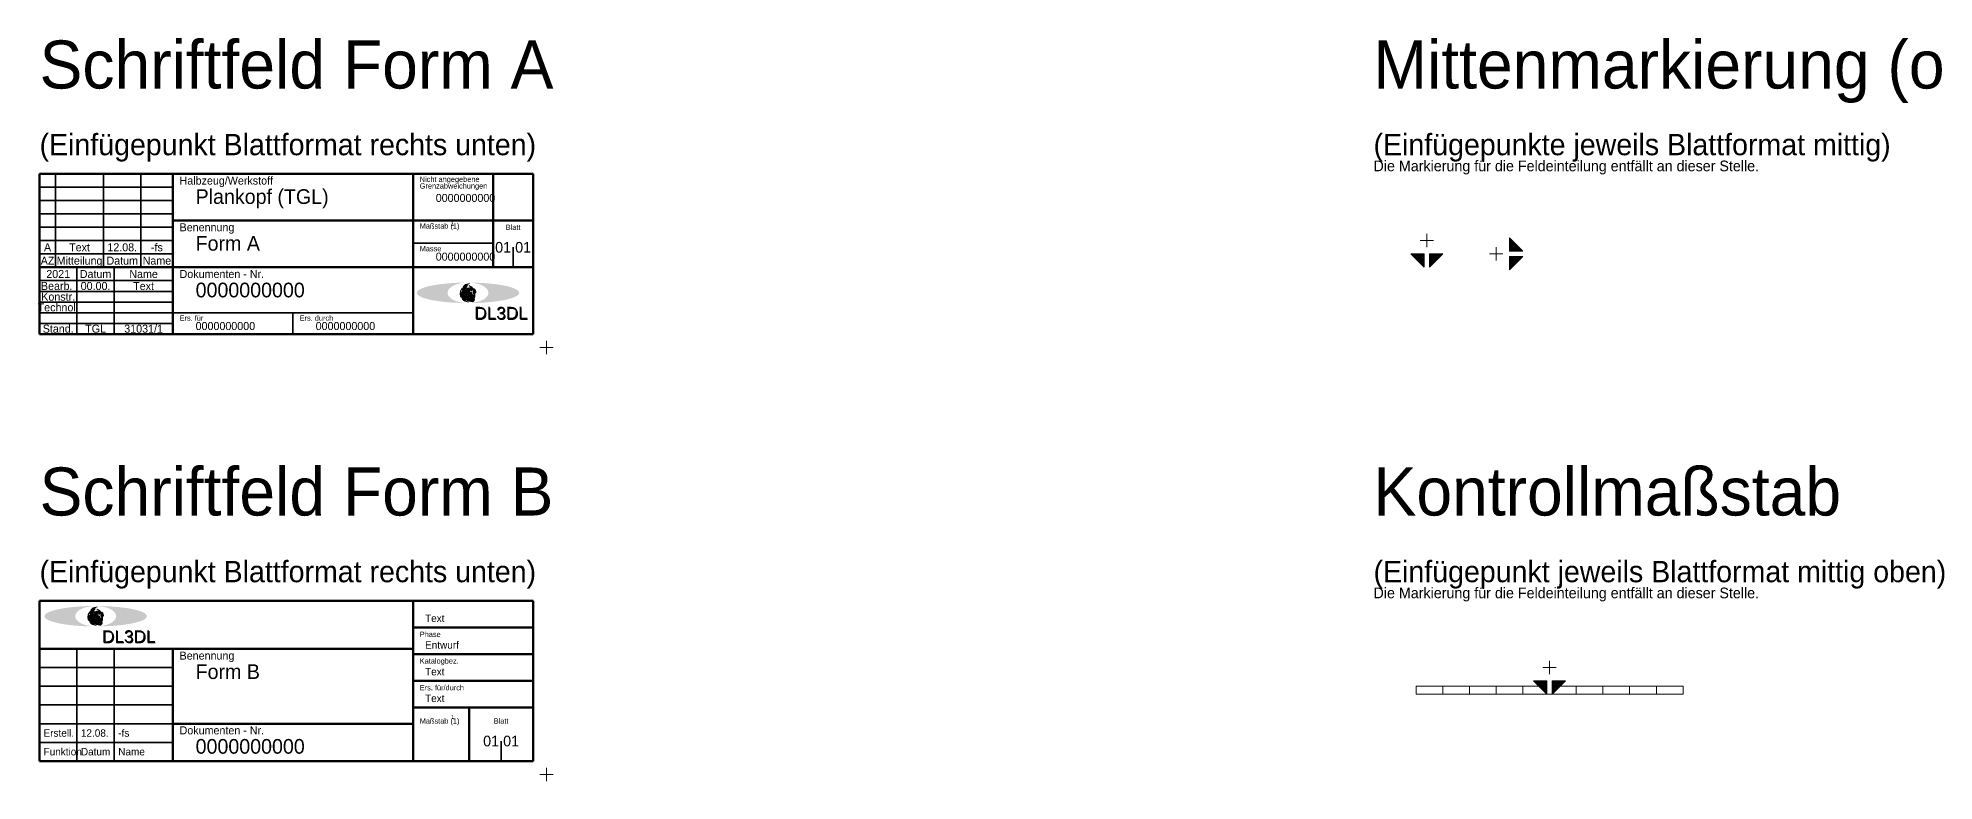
# Model space of a CAD drawing. Header units: millimetres. Extents: x -2160 to 2026, y -3062 to 969.
# Drawn here: x -1630 to -920, y -2839 to -2561 of the extents above; entities that cross this region are included whole.
import ezdxf
from ezdxf.enums import TextEntityAlignment as Align

# ---------------------------------------------------------------- set-up
doc = ezdxf.new("R2010")
doc.units = ezdxf.units.MM
doc.layers.get('0').update_dxf_attribs({"lineweight": 25, "true_color": 0xffffff})
for name, color, linetype, lineweight, true_color in [('_Logo_A_oval', 1, 'Continuous', 5, 0xff0000), ('_Logo_B_oval', 30, 'Continuous', 5, 0xff7f00), ('_Logo_C_oval', 16, 'Continuous', 5, 0x4c0000), ('_Logo_Phoenix', 96, 'Continuous', 5, 0x004c00), ('_Logo_Text1', 5, 'Continuous', 5, 0x0000ff), ('_Logo_Text2', 1, 'Continuous', 5, 0xff0000), ('Einstell_Mass', 5, 'Continuous', 5, 0x0000ff), ('EP', 1, 'Continuous', 5, 0xff0000), ('Legende', 7, 'Continuous', 5, 0x000000), ('Linie_0.35', 4, 'Continuous', 35, 0x00ffff), ('Linie_0.5', 5, 'Continuous', 50, 0x0000ff), ('Linie_1.0', 30, 'Continuous', 100, 0xff7f00), ('PK_Text_vorg', 1, 'Continuous', 5, 0xff0000), ('PK_Txt_ausgef', 3, 'Continuous', 5, 0x00ff00)]:
    doc.layers.add(name, color=color, linetype=linetype, lineweight=lineweight, true_color=true_color)
doc.styles.add('textstyle224', font='')
doc.styles.add('textstyle225', font='')
doc.styles.add('textstyle440', font='')
doc.styles.add('textstyle442', font='')
doc.styles.add('textstyle444', font='')
doc.styles.add('textstyle446', font='')
doc.styles.add('textstyle448', font='')
doc.styles.add('textstyle450', font='')
doc.styles.add('textstyle452', font='')
doc.styles.add('textstyle454', font='')
doc.styles.add('textstyle456', font='')
doc.styles.add('textstyle458', font='')
doc.styles.add('textstyle460', font='')
doc.styles.add('textstyle462', font='')
doc.styles.add('textstyle464', font='')
doc.styles.add('textstyle466', font='')
doc.styles.add('textstyle468', font='')
doc.styles.add('textstyle470', font='')
doc.styles.add('textstyle472', font='')
doc.styles.add('textstyle474', font='')
doc.styles.add('textstyle476', font='')
doc.styles.add('textstyle478', font='')
doc.styles.add('textstyle480', font='')
doc.styles.add('textstyle482', font='')
doc.styles.add('textstyle484', font='')
doc.styles.add('textstyle486', font='')
doc.styles.add('textstyle488', font='')
doc.styles.add('textstyle490', font='')
doc.styles.add('textstyle492', font='')
doc.styles.add('textstyle494', font='')
doc.styles.add('textstyle496', font='')
doc.styles.add('textstyle498', font='')
doc.styles.add('textstyle500', font='')
doc.styles.add('textstyle502', font='')
doc.styles.add('textstyle504', font='')
doc.styles.add('textstyle506', font='')
doc.styles.add('textstyle508', font='')
doc.styles.add('textstyle510', font='')
doc.styles.add('textstyle512', font='')
doc.styles.add('textstyle514', font='')
doc.styles.add('textstyle516', font='')
doc.styles.add('textstyle518', font='')
doc.styles.add('textstyle520', font='')
doc.styles.add('textstyle522', font='')
doc.styles.add('textstyle524', font='')
doc.styles.add('textstyle526', font='')
doc.styles.add('textstyle528', font='')
doc.styles.add('textstyle530', font='')
doc.styles.add('textstyle532', font='')
doc.styles.add('textstyle534', font='')
doc.styles.add('textstyle536', font='')
doc.styles.add('textstyle538', font='')
doc.styles.add('textstyle540', font='')
doc.styles.add('textstyle542', font='')
doc.styles.add('textstyle544', font='')
doc.styles.add('textstyle546', font='')
doc.styles.add('textstyle548', font='')
doc.styles.add('textstyle550', font='')
doc.styles.add('textstyle552', font='')
doc.styles.add('textstyle554', font='')
doc.styles.add('textstyle556', font='')
doc.styles.add('textstyle558', font='')
doc.styles.add('textstyle560', font='')
doc.styles.add('textstyle562', font='')
doc.styles.add('textstyle564', font='')
doc.styles.add('textstyle566', font='')
doc.styles.add('textstyle568', font='')
doc.styles.add('textstyle570', font='')
doc.styles.add('textstyle571', font='')
doc.styles.add('textstyle572', font='')
doc.styles.add('textstyle573', font='')
doc.styles.add('textstyle574', font='')
doc.styles.add('textstyle575', font='')
doc.styles.get('textstyle224').set_extended_font_data('Arial')
doc.styles.get('textstyle225').set_extended_font_data('Arial')
doc.styles.get('textstyle440').set_extended_font_data('TGL 31034-1')
doc.styles.get('textstyle442').set_extended_font_data('TGL 31034-1')
doc.styles.get('textstyle444').set_extended_font_data('TGL 31034-1')
doc.styles.get('textstyle446').set_extended_font_data('TGL 31034-1')
doc.styles.get('textstyle448').set_extended_font_data('TGL 31034-1')
doc.styles.get('textstyle450').set_extended_font_data('TGL 31034-1')
doc.styles.get('textstyle452').set_extended_font_data('TGL 31034-1')
doc.styles.get('textstyle454').set_extended_font_data('TGL 31034-1')
doc.styles.get('textstyle456').set_extended_font_data('TGL 31034-1')
doc.styles.get('textstyle458').set_extended_font_data('TGL 31034-1')
doc.styles.get('textstyle460').set_extended_font_data('TGL 31034-1')
doc.styles.get('textstyle462').set_extended_font_data('TGL 31034-1')
doc.styles.get('textstyle464').set_extended_font_data('TGL 31034-1')
doc.styles.get('textstyle466').set_extended_font_data('TGL 31034-1')
doc.styles.get('textstyle468').set_extended_font_data('TGL 31034-1')
doc.styles.get('textstyle470').set_extended_font_data('TGL 31034-1')
doc.styles.get('textstyle472').set_extended_font_data('TGL 31034-1')
doc.styles.get('textstyle474').set_extended_font_data('TGL 31034-1')
doc.styles.get('textstyle476').set_extended_font_data('TGL 31034-1')
doc.styles.get('textstyle478').set_extended_font_data('TGL 31034-1')
doc.styles.get('textstyle480').set_extended_font_data('TGL 31034-1')
doc.styles.get('textstyle482').set_extended_font_data('TGL 31034-1')
doc.styles.get('textstyle484').set_extended_font_data('TGL 31034-1')
doc.styles.get('textstyle486').set_extended_font_data('TGL 31034-1')
doc.styles.get('textstyle488').set_extended_font_data('TGL 31034-1')
doc.styles.get('textstyle490').set_extended_font_data('TGL 31034-1')
doc.styles.get('textstyle492').set_extended_font_data('TGL 31034-1')
doc.styles.get('textstyle494').set_extended_font_data('TGL 31034-1')
doc.styles.get('textstyle496').set_extended_font_data('TGL 31034-1')
doc.styles.get('textstyle498').set_extended_font_data('TGL 31034-1')
doc.styles.get('textstyle500').set_extended_font_data('TGL 31034-1')
doc.styles.get('textstyle502').set_extended_font_data('TGL 31034-1')
doc.styles.get('textstyle504').set_extended_font_data('TGL 31034-1')
doc.styles.get('textstyle506').set_extended_font_data('TGL 31034-1')
doc.styles.get('textstyle508').set_extended_font_data('TGL 31034-1')
doc.styles.get('textstyle510').set_extended_font_data('TGL 31034-1')
doc.styles.get('textstyle512').set_extended_font_data('TGL 31034-1')
doc.styles.get('textstyle514').set_extended_font_data('TGL 31034-1')
doc.styles.get('textstyle516').set_extended_font_data('TGL 31034-1')
doc.styles.get('textstyle518').set_extended_font_data('TGL 31034-1')
doc.styles.get('textstyle520').set_extended_font_data('TGL 31034-1')
doc.styles.get('textstyle522').set_extended_font_data('TGL 31034-1')
doc.styles.get('textstyle524').set_extended_font_data('TGL 31034-1')
doc.styles.get('textstyle526').set_extended_font_data('TGL 31034-1')
doc.styles.get('textstyle528').set_extended_font_data('TGL 31034-1')
doc.styles.get('textstyle530').set_extended_font_data('TGL 31034-1')
doc.styles.get('textstyle532').set_extended_font_data('TGL 31034-1')
doc.styles.get('textstyle534').set_extended_font_data('TGL 31034-1')
doc.styles.get('textstyle536').set_extended_font_data('TGL 31034-1')
doc.styles.get('textstyle538').set_extended_font_data('TGL 31034-1')
doc.styles.get('textstyle540').set_extended_font_data('TGL 31034-1')
doc.styles.get('textstyle542').set_extended_font_data('TGL 31034-1')
doc.styles.get('textstyle544').set_extended_font_data('TGL 31034-1')
doc.styles.get('textstyle546').set_extended_font_data('TGL 31034-1')
doc.styles.get('textstyle548').set_extended_font_data('TGL 31034-1')
doc.styles.get('textstyle550').set_extended_font_data('TGL 31034-1')
doc.styles.get('textstyle552').set_extended_font_data('TGL 31034-1')
doc.styles.get('textstyle554').set_extended_font_data('TGL 31034-1')
doc.styles.get('textstyle556').set_extended_font_data('TGL 31034-1')
doc.styles.get('textstyle558').set_extended_font_data('TGL 31034-1')
doc.styles.get('textstyle560').set_extended_font_data('TGL 31034-1')
doc.styles.get('textstyle562').set_extended_font_data('TGL 31034-1')
doc.styles.get('textstyle564').set_extended_font_data('TGL 31034-1')
doc.styles.get('textstyle566').set_extended_font_data('TGL 31034-1')
doc.styles.get('textstyle568').set_extended_font_data('TGL 31034-1')
doc.styles.get('textstyle570').set_extended_font_data('TGL 31034-1')
doc.styles.get('textstyle571').set_extended_font_data('TGL 31034-1')
doc.styles.get('textstyle572').set_extended_font_data('TGL 31034-1')
doc.styles.get('textstyle573').set_extended_font_data('TGL 31034-1')
doc.styles.get('textstyle574').set_extended_font_data('TGL 31034-1')
doc.styles.get('textstyle575').set_extended_font_data('TGL 31034-1')

# ---------------------------------------------------------------- blocks, each defined once
blk = doc.blocks.new('block 1')
at = {"layer": '_Logo_A_oval'}
h = blk.add_hatch(color=256, dxfattribs=at)
edge = h.paths.add_edge_path()
edge.add_ellipse((-24.42, 16.3), major_axis=(7.52, 0), ratio=0.5, start_angle=0, end_angle=360)
edge = h.paths.add_edge_path()
edge.add_ellipse((-24.42, 16.3), major_axis=(11.29, 0), ratio=0.333333, start_angle=0, end_angle=360)
at = {"layer": '_Logo_B_oval'}
h = blk.add_hatch(color=256, dxfattribs=at)
edge = h.paths.add_edge_path()
edge.add_ellipse((-24.42, 16.3), major_axis=(11.29, 0), ratio=0.333333, start_angle=0, end_angle=360)
edge = h.paths.add_edge_path()
edge.add_ellipse((-24.42, 16.3), major_axis=(15.05, 0), ratio=0.25, start_angle=0, end_angle=360)
at = {"layer": '_Logo_C_oval'}
h = blk.add_hatch(color=256, dxfattribs=at)
edge = h.paths.add_edge_path()
edge.add_ellipse((-24.42, 16.3), major_axis=(15.05, 0), ratio=0.25, start_angle=0, end_angle=360)
edge = h.paths.add_edge_path()
edge.add_ellipse((-24.42, 16.3), major_axis=(18.81, 0), ratio=0.2, start_angle=0, end_angle=360)
at = {"layer": '_Logo_Phoenix'}
h = blk.add_hatch(color=256, dxfattribs=at)
edge = h.paths.add_edge_path()
edge.add_spline(control_points=[(-26.6, 17.89), (-27.81, 16.75), (-27.23, 14.84), (-26.96, 14.71)], knot_values=[0, 0, 0, 0, 1, 1, 1, 1], degree=3, periodic=0)
edge.add_spline(control_points=[(-26.96, 14.71), (-27.04, 14.78), (-27.63, 16.69), (-26.6, 17.89)], knot_values=[0, 0, 0, 0, 1, 1, 1, 1], degree=3, periodic=0)
h = blk.add_hatch(color=256, dxfattribs=at)
edge = h.paths.add_edge_path()
edge.add_spline(control_points=[(-24.98, 15.82), (-24.67, 15.64), (-24.89, 15.28), (-24.89, 15.28), (-24.89, 15.28), (-24.81, 15.1), (-24.34, 15.1), (-24.41, 15.53), (-24.5, 15.82), (-24.89, 16.21), (-25.2, 16.47), (-25.32, 16.83), (-25.09, 17.19), (-24.71, 17.43), (-24.64, 17.53), (-24.7, 17.66), (-24.91, 17.65), (-25.1, 17.6), (-25.26, 17.69), (-25.22, 17.95), (-24.98, 18.08), (-24.97, 18.09), (-24.97, 18.08), (-25.04, 17.97), (-25.15, 17.88), (-25.06, 17.8), (-24.77, 17.88), (-24.43, 18.06), (-23.82, 18.19), (-23.6, 18.17), (-23.57, 18.11), (-23.54, 17.91), (-23.62, 17.75), (-23.32, 17.79), (-23.11, 17.69), (-22.94, 17.52), (-22.98, 17.23), (-23.18, 16.98), (-23.26, 16.92), (-23.26, 16.92), (-23.28, 17.06), (-23.33, 17.22), (-23.51, 17.26), (-23.76, 17.21), (-23.87, 16.98), (-23.85, 16.68), (-23.63, 16.59), (-23.19, 16.44), (-22.98, 16.16)], knot_values=[0, 0, 0, 0, 1, 2, 3, 4, 5, 6, 7, 8, 9, 10, 11, 12, 13, 14, 15, 16, 17, 18, 19, 20, 21, 22, 23, 24, 25, 26, 27, 28, 29, 30, 31, 32, 33, 34, 35, 36, 37, 38, 39, 40, 41, 42, 43, 44, 45, 46, 46, 46, 46], degree=3, periodic=0)
edge.add_spline(control_points=[(-22.98, 16.16), (-22.78, 15.82), (-22.64, 15.33), (-22.72, 14.85), (-22.89, 14.42), (-23.05, 14.16), (-23.05, 14.16), (-22.53, 14.47), (-22.39, 15), (-22.4, 15.41), (-22.44, 15.51), (-22.29, 15.25), (-22.27, 14.77), (-22.37, 14.46), (-22.79, 13.69), (-23.23, 13.41), (-23.72, 13.27), (-24.31, 13.27), (-24.68, 13.45), (-24.68, 13.45), (-24.68, 13.45)], knot_values=[0, 0, 0, 0, 1, 2, 3, 4, 5, 6, 7, 8, 9, 10, 11, 12, 13, 14, 15, 16, 17, 18, 18, 18, 18], degree=3, periodic=0)
edge.add_spline(control_points=[(-24.68, 13.45), (-24.68, 13.45), (-24.73, 13.42), (-27.63, 16.75), (-24.62, 19.15)], knot_values=[0, 0, 0, 0, 1, 2, 2, 2, 2], degree=3, periodic=0)
edge.add_spline(control_points=[(-24.62, 19.15), (-25.94, 17.44), (-24.98, 15.82), (-24.98, 15.82), (-24.98, 15.82), (-24.98, 15.82), (-24.98, 15.82)], knot_values=[0, 0, 0, 0, 1, 2, 3, 4, 4, 4, 4], degree=3, periodic=0)
h = blk.add_hatch(color=256, dxfattribs=at)
edge = h.paths.add_edge_path()
edge.add_spline(control_points=[(-25.07, 19.2), (-26.56, 16.31), (-25.17, 13.29), (-25.17, 13.28), (-25.17, 13.28), (-27.32, 16.35), (-25.07, 19.2), (-25.07, 19.2), (-25.07, 19.2)], knot_values=[0, 0, 0, 0, 1, 2, 3, 4, 5, 6, 6, 6, 6], degree=3, periodic=0)
h = blk.add_hatch(color=256, dxfattribs=at)
edge = h.paths.add_edge_path()
edge.add_spline(control_points=[(-26.74, 16.69), (-26.67, 13.86), (-24.21, 12.88), (-24.21, 12.88), (-24.21, 12.88), (-26.98, 13.57), (-26.72, 16.66), (-26.72, 16.66), (-26.74, 16.69)], knot_values=[0, 0, 0, 0, 1, 2, 3, 4, 5, 6, 6, 6, 6], degree=3, periodic=0)
h = blk.add_hatch(color=256, dxfattribs=at)
edge = h.paths.add_edge_path()
edge.add_spline(control_points=[(-23.85, 19.74), (-25.84, 19.26), (-26.58, 17.35), (-26.58, 17.35)], knot_values=[0, 0, 0, 0, 1, 1, 1, 1], degree=3, periodic=0)
edge.add_spline(control_points=[(-26.58, 17.35), (-26.55, 17.49), (-26.28, 19.73), (-23.85, 19.74)], knot_values=[0, 0, 0, 0, 1, 1, 1, 1], degree=3, periodic=0)
h = blk.add_hatch(color=256, dxfattribs=at)
edge = h.paths.add_edge_path()
edge.add_spline(control_points=[(-22.53, 16.9), (-22.49, 16.66), (-22.46, 16.47), (-22.44, 16.16), (-22.43, 15.93), (-22.44, 15.93), (-22.44, 15.93), (-22.33, 16.25), (-22.33, 16.63), (-22.41, 17.29), (-22.62, 17.91), (-22.8, 18.21), (-23.31, 18.62), (-23.99, 18.93), (-23.99, 18.93), (-23.99, 18.93)], knot_values=[0, 0, 0, 0, 1, 2, 3, 4, 5, 6, 7, 8, 9, 10, 11, 12, 13, 13, 13, 13], degree=3, periodic=0)
edge.add_spline(control_points=[(-23.99, 18.93), (-23.58, 18.71), (-23.35, 18.48), (-23.11, 18.17), (-22.86, 17.85), (-22.63, 17.34), (-22.53, 16.9)], knot_values=[0, 0, 0, 0, 1, 2, 3, 4, 4, 4, 4], degree=3, periodic=0)
h = blk.add_hatch(color=256, dxfattribs=at)
edge = h.paths.add_edge_path()
edge.add_spline(control_points=[(-23.42, 13.15), (-23.15, 13.04), (-22.71, 13.03), (-22.46, 13.1), (-22.24, 13.34), (-22.1, 13.68), (-22.08, 13.94), (-22.06, 14.05), (-22.06, 14.05), (-22.06, 14.05), (-22.15, 13.82), (-22.22, 13.75), (-22.4, 13.53), (-22.59, 13.39), (-22.77, 13.32), (-23.05, 13.23), (-23.33, 13.21), (-23.42, 13.21), (-23.52, 13.21), (-23.52, 13.21), (-23.52, 13.21), (-23.46, 13.17), (-23.42, 13.15), (-23.42, 13.15), (-23.42, 13.15)], knot_values=[0, 0, 0, 0, 1, 2, 3, 4, 5, 6, 7, 8, 9, 10, 11, 12, 13, 14, 15, 16, 17, 18, 19, 20, 21, 22, 22, 22, 22], degree=3, periodic=0)
h = blk.add_hatch(color=256, dxfattribs=at)
edge = h.paths.add_edge_path()
edge.add_spline(control_points=[(-21.88, 15.29), (-21.9, 14.91), (-22.02, 14.4), (-22.18, 14.11), (-22.54, 13.78), (-22.74, 13.58), (-22.74, 13.58), (-22.6, 13.84), (-22.4, 14.16), (-22.28, 14.47), (-22.27, 14.77), (-22.41, 15.45)], knot_values=[0, 0, 0, 0, 1, 2, 3, 4, 5, 6, 7, 8, 9, 9, 9, 9], degree=3, periodic=0)
edge.add_spline(control_points=[(-22.41, 15.45), (-22.22, 15.55), (-22.18, 15.76), (-22.16, 16.39), (-22.2, 16.96), (-22.21, 17.27), (-22.41, 17.88), (-22.52, 17.96), (-22.18, 17.52), (-22.07, 17.22), (-21.96, 16.8), (-21.9, 16.39), (-21.87, 15.82), (-21.88, 15.29)], knot_values=[0, 0, 0, 0, 1, 2, 3, 4, 5, 6, 7, 8, 9, 10, 11, 11, 11, 11], degree=3, periodic=0)
h = blk.add_hatch(color=256, dxfattribs=at)
edge = h.paths.add_edge_path()
edge.add_spline(control_points=[(-21.62, 16.15), (-21.62, 16.55), (-21.68, 16.81), (-21.74, 17.11), (-21.86, 17.35), (-22.13, 17.73), (-22.13, 17.73), (-22.13, 17.73)], knot_values=[0, 0, 0, 0, 1, 2, 3, 4, 5, 5, 5, 5], degree=3, periodic=0)
edge.add_spline(control_points=[(-22.13, 17.73), (-21.5, 17.42), (-21.62, 16.15), (-21.62, 16.15), (-21.62, 16.15)], knot_values=[0, 0, 0, 0, 1, 2, 2, 2, 2], degree=3, periodic=0)
for points in [[(-26.6, 17.89), (-27.81, 16.75), (-27.23, 14.84), (-26.96, 14.71)], [(-24.62, 19.15), (-27.63, 16.75), (-24.73, 13.42), (-24.68, 13.45), (-24.68, 13.45)], [(-26.6, 17.89), (-27.63, 16.69), (-27.04, 14.78), (-26.96, 14.71)], [(-26.74, 16.69), (-26.67, 13.86), (-24.21, 12.88), (-24.21, 12.88), (-24.21, 12.88), (-26.98, 13.57), (-26.72, 16.66), (-26.72, 16.66), (-26.74, 16.69)], [(-25.07, 19.2), (-26.56, 16.31), (-25.17, 13.29), (-25.17, 13.28), (-25.17, 13.28), (-27.32, 16.35), (-25.07, 19.2), (-25.07, 19.2), (-25.07, 19.2)], [(-23.85, 19.74), (-26.28, 19.73), (-26.55, 17.49), (-26.58, 17.35)], [(-23.85, 19.74), (-25.84, 19.26), (-26.58, 17.35), (-26.58, 17.35)], [(-24.62, 19.15), (-25.94, 17.44), (-24.98, 15.82), (-24.98, 15.82), (-24.98, 15.82), (-24.98, 15.82), (-24.98, 15.82)], [(-24.98, 15.82), (-24.67, 15.64), (-24.89, 15.28), (-24.89, 15.28), (-24.89, 15.28), (-24.81, 15.1), (-24.34, 15.1), (-24.41, 15.53), (-24.5, 15.82), (-24.89, 16.21), (-25.2, 16.47), (-25.32, 16.83), (-25.09, 17.19), (-24.71, 17.43), (-24.64, 17.53), (-24.7, 17.66), (-24.91, 17.65), (-25.1, 17.6), (-25.26, 17.69), (-25.22, 17.95), (-24.98, 18.08), (-24.97, 18.09), (-24.97, 18.08), (-25.04, 17.97), (-25.15, 17.88), (-25.06, 17.8), (-24.77, 17.88), (-24.43, 18.06), (-23.82, 18.19), (-23.6, 18.17), (-23.57, 18.11), (-23.54, 17.91), (-23.62, 17.75), (-23.32, 17.79), (-23.11, 17.69), (-22.94, 17.52), (-22.98, 17.23), (-23.18, 16.98), (-23.26, 16.92), (-23.26, 16.92), (-23.28, 17.06), (-23.33, 17.22), (-23.51, 17.26), (-23.76, 17.21), (-23.87, 16.98), (-23.85, 16.68), (-23.63, 16.59), (-23.19, 16.44), (-22.98, 16.16)], [(-22.98, 16.16), (-22.78, 15.82), (-22.64, 15.33), (-22.72, 14.85), (-22.89, 14.42), (-23.05, 14.16), (-23.05, 14.16), (-22.53, 14.47), (-22.39, 15), (-22.4, 15.41), (-22.44, 15.51), (-22.29, 15.25), (-22.27, 14.77), (-22.37, 14.46), (-22.79, 13.69), (-23.23, 13.41), (-23.72, 13.27), (-24.31, 13.27), (-24.68, 13.45), (-24.68, 13.45), (-24.68, 13.45)], [(-23.99, 18.93), (-23.58, 18.71), (-23.35, 18.48), (-23.11, 18.17), (-22.86, 17.85), (-22.63, 17.34), (-22.53, 16.9)], [(-22.53, 16.9), (-22.49, 16.66), (-22.46, 16.47), (-22.44, 16.16), (-22.43, 15.93), (-22.44, 15.93), (-22.44, 15.93), (-22.33, 16.25), (-22.33, 16.63), (-22.41, 17.29), (-22.62, 17.91), (-22.8, 18.21), (-23.31, 18.62), (-23.99, 18.93), (-23.99, 18.93), (-23.99, 18.93)], [(-23.42, 13.15), (-23.15, 13.04), (-22.71, 13.03), (-22.46, 13.1), (-22.24, 13.34), (-22.1, 13.68), (-22.08, 13.94), (-22.06, 14.05), (-22.06, 14.05), (-22.06, 14.05), (-22.15, 13.82), (-22.22, 13.75), (-22.4, 13.53), (-22.59, 13.39), (-22.77, 13.32), (-23.05, 13.23), (-23.33, 13.21), (-23.42, 13.21), (-23.52, 13.21), (-23.52, 13.21), (-23.52, 13.21), (-23.46, 13.17), (-23.42, 13.15), (-23.42, 13.15), (-23.42, 13.15)], [(-21.88, 15.29), (-21.9, 14.91), (-22.02, 14.4), (-22.18, 14.11), (-22.54, 13.78), (-22.74, 13.58), (-22.74, 13.58), (-22.6, 13.84), (-22.4, 14.16), (-22.28, 14.47), (-22.27, 14.77), (-22.41, 15.45)], [(-22.41, 15.45), (-22.22, 15.55), (-22.18, 15.76), (-22.16, 16.39), (-22.2, 16.96), (-22.21, 17.27), (-22.41, 17.88), (-22.52, 17.96), (-22.18, 17.52), (-22.07, 17.22), (-21.96, 16.8), (-21.9, 16.39), (-21.87, 15.82), (-21.88, 15.29)], [(-22.13, 17.73), (-21.5, 17.42), (-21.62, 16.15), (-21.62, 16.15), (-21.62, 16.15)], [(-21.62, 16.15), (-21.62, 16.55), (-21.68, 16.81), (-21.74, 17.11), (-21.86, 17.35), (-22.13, 17.73), (-22.13, 17.73), (-22.13, 17.73)]]:
    blk.add_open_spline(points, degree=3, dxfattribs=at)
at = {"layer": '_Logo_Text1', "style": 'textstyle224'}
blk.add_text('DL3DL', height=4.514, dxfattribs=at).set_placement((-12.05, 8.6), align=Align.MIDDLE_CENTER)
at = {"layer": '_Logo_Text2', "style": 'textstyle225'}
blk.add_text('DL3DL', height=4.514, dxfattribs=at).set_placement((-12.26, 8.9), align=Align.MIDDLE_CENTER)
blk = doc.blocks.new('block 30')
at = {"layer": 'Einstell_Mass'}
for points in [[(56, -79), (51, -79), (51, -74)], [(14, -80), (19, -80), (19, -85)], [(21, -85), (21, -80), (26, -80)], [(51, -86), (51, -81), (56, -81)], [(60, -240), (65, -240), (65, -245)], [(67, -245), (67, -240), (72, -240)]]:
    blk.add_hatch(color=256, dxfattribs=at).paths.add_polyline_path(points)
for p, q in [((51, -79), (51, -74)), ((51, -74), (56, -79)), ((14, -80), (19, -80)), ((14, -80), (19, -85)), ((19, -85), (19, -80)), ((21, -85), (21, -80)), ((21, -80), (26, -80)), ((26, -80), (21, -85)), ((56, -79), (51, -79)), ((56, -81), (51, -81)), ((51, -86), (51, -81)), ((51, -86), (56, -81)), ((60, -240), (65, -240)), ((60, -240), (65, -245)), ((65, -245), (65, -240)), ((67, -245), (67, -240)), ((67, -240), (72, -240)), ((72, -240), (67, -245)), ((16, -245), (16, -242)), ((16, -242), (62, -242)), ((16, -245), (26, -245)), ((26, -245), (26, -242)), ((26, -245), (36, -245)), ((36, -245), (36, -242)), ((36, -245), (46, -245)), ((46, -245), (46, -242)), ((46, -245), (56, -245)), ((56, -245), (56, -242)), ((56, -245), (66, -245)), ((66, -245), (76, -245)), ((70, -242), (116, -242)), ((76, -245), (76, -242)), ((76, -245), (86, -245)), ((86, -245), (86, -242)), ((86, -245), (96, -245)), ((96, -245), (96, -242)), ((96, -245), (106, -245)), ((106, -245), (106, -242)), ((106, -245), (116, -245)), ((116, -245), (116, -242))]:
    blk.add_line(p, q, dxfattribs=at)
at = {"layer": 'EP'}
for p, q in [((17.5, -75), (22.5, -75)), ((20, -77.5), (20, -72.5)), ((46, -82.5), (46, -77.5)), ((43.5, -80), (48.5, -80)), ((66, -237.5), (66, -232.5)), ((63.5, -235), (68.5, -235))]:
    blk.add_line(p, q, dxfattribs=at)
at = {"layer": 'Legende'}
for s, height, style, p in [('Mittenmarkierung (oben und links)', 18, 'textstyle574', (0, 0)), ('(Einfügepunkte jeweils Blattformat mittig)', 8, 'textstyle571', (0, -35)), ('Die Markierung für die Feldeinteilung entfällt an dieser Stelle.', 4, 'textstyle573', (0, -45)), ('Kontrollmaßstab', 18, 'textstyle575', (0, -160)), ('(Einfügepunkt jeweils Blattformat mittig oben)', 8, 'textstyle570', (0, -195)), ('Die Markierung für die Feldeinteilung entfällt an dieser Stelle.', 4, 'textstyle572', (0, -205))]:
    blk.add_text(s, height=height, dxfattribs=dict(at, style=style)).set_placement(p, align=Align.TOP_LEFT)

msp = doc.modelspace()

# ---------------------------------------------------------------- linework, layer by layer
at = {"layer": 'EP'}
for p, q in [((-1442.22, -2676.61), (-1437.22, -2676.61)), ((-1439.72, -2679.11), (-1439.72, -2674.11)), ((-1439.72, -2839.11), (-1439.72, -2834.11)), ((-1442.22, -2836.61), (-1437.22, -2836.61))]:
    msp.add_line(p, q, dxfattribs=at)
at = {"layer": 'Linie_0.35'}
for p, q in [((-1623.72, -2611.61), (-1623.72, -2646.61)), ((-1605.72, -2611.61), (-1605.72, -2646.61)), ((-1591.72, -2611.61), (-1591.72, -2646.61)), ((-1629.72, -2616.61), (-1579.72, -2616.61)), ((-1629.72, -2621.61), (-1579.72, -2621.61)), ((-1629.72, -2626.61), (-1579.72, -2626.61)), ((-1629.72, -2631.61), (-1579.72, -2631.61)), ((-1629.72, -2636.61), (-1579.72, -2636.61)), ((-1629.72, -2641.61), (-1579.72, -2641.61)), ((-1489.72, -2637.61), (-1459.72, -2637.61)), ((-1452.22, -2639.11), (-1452.22, -2646.61)), ((-1615.72, -2671.61), (-1615.72, -2646.61)), ((-1601.72, -2671.61), (-1601.72, -2646.61)), ((-1629.72, -2651.61), (-1579.72, -2651.61)), ((-1629.72, -2655.61), (-1579.72, -2655.61)), ((-1629.72, -2659.61), (-1579.72, -2659.61)), ((-1629.72, -2663.61), (-1579.72, -2663.61)), ((-1579.72, -2663.61), (-1489.72, -2663.61)), ((-1534.72, -2671.61), (-1534.72, -2663.61)), ((-1629.72, -2667.61), (-1579.72, -2667.61)), ((-1615.72, -2831.61), (-1615.72, -2789.61)), ((-1601.72, -2831.61), (-1601.72, -2789.61)), ((-1629.72, -2796.61), (-1579.72, -2796.61)), ((-1629.72, -2803.61), (-1579.72, -2803.61)), ((-1629.72, -2810.61), (-1579.72, -2810.61)), ((-1629.72, -2817.61), (-1579.72, -2817.61)), ((-1629.72, -2824.61), (-1579.72, -2824.61)), ((-1456.72, -2824.11), (-1456.72, -2831.61))]:
    msp.add_line(p, q, dxfattribs=at)
at = {"layer": 'Linie_0.5'}
for p, q in [((-1579.72, -2646.61), (-1579.72, -2611.61)), ((-1489.72, -2671.61), (-1489.72, -2611.61)), ((-1459.72, -2611.61), (-1459.72, -2646.61)), ((-1579.72, -2629.11), (-1444.72, -2629.11)), ((-1629.72, -2646.61), (-1579.72, -2646.61)), ((-1579.72, -2646.61), (-1579.72, -2671.61)), ((-1579.72, -2646.61), (-1444.72, -2646.61)), ((-1489.72, -2831.61), (-1489.72, -2771.61)), ((-1489.72, -2781.61), (-1444.72, -2781.61)), ((-1629.72, -2789.61), (-1579.72, -2789.61)), ((-1579.72, -2831.61), (-1579.72, -2789.61)), ((-1579.72, -2789.61), (-1489.72, -2789.61)), ((-1489.72, -2791.61), (-1444.72, -2791.61)), ((-1489.72, -2801.61), (-1444.72, -2801.61)), ((-1489.72, -2811.61), (-1444.72, -2811.61)), ((-1468.72, -2831.61), (-1468.72, -2811.61)), ((-1579.72, -2817.61), (-1489.72, -2817.61))]:
    msp.add_line(p, q, dxfattribs=at)
at = {"layer": 'Linie_1.0'}
for p, q in [((-1629.72, -2611.61), (-1629.72, -2616.61)), ((-1629.72, -2611.61), (-1623.72, -2611.61)), ((-1623.72, -2611.61), (-1605.72, -2611.61)), ((-1605.72, -2611.61), (-1591.72, -2611.61)), ((-1591.72, -2611.61), (-1579.72, -2611.61)), ((-1444.72, -2611.61), (-1579.72, -2611.61)), ((-1444.72, -2611.61), (-1444.72, -2671.61)), ((-1629.72, -2616.61), (-1629.72, -2621.61)), ((-1629.72, -2621.61), (-1629.72, -2626.61)), ((-1629.72, -2626.61), (-1629.72, -2631.61)), ((-1629.72, -2631.61), (-1629.72, -2636.61)), ((-1629.72, -2636.61), (-1629.72, -2641.61)), ((-1629.72, -2641.61), (-1629.72, -2651.61)), ((-1629.72, -2655.61), (-1629.72, -2651.61)), ((-1629.72, -2659.61), (-1629.72, -2655.61)), ((-1629.72, -2663.61), (-1629.72, -2659.61)), ((-1629.72, -2667.61), (-1629.72, -2663.61)), ((-1629.72, -2671.61), (-1629.72, -2667.61)), ((-1629.72, -2671.61), (-1615.72, -2671.61)), ((-1615.72, -2671.61), (-1601.72, -2671.61)), ((-1601.72, -2671.61), (-1579.72, -2671.61)), ((-1579.72, -2671.61), (-1534.72, -2671.61)), ((-1534.72, -2671.61), (-1444.72, -2671.61)), ((-1629.72, -2789.61), (-1629.72, -2771.61)), ((-1629.72, -2771.61), (-1444.72, -2771.61)), ((-1444.72, -2771.61), (-1444.72, -2831.61)), ((-1629.72, -2796.61), (-1629.72, -2789.61)), ((-1629.72, -2803.61), (-1629.72, -2796.61)), ((-1629.72, -2810.61), (-1629.72, -2803.61)), ((-1629.72, -2817.61), (-1629.72, -2810.61)), ((-1629.72, -2824.61), (-1629.72, -2817.61)), ((-1629.72, -2831.61), (-1629.72, -2824.61)), ((-1629.72, -2831.61), (-1615.72, -2831.61)), ((-1615.72, -2831.61), (-1601.72, -2831.61)), ((-1601.72, -2831.61), (-1579.72, -2831.61)), ((-1579.72, -2831.61), (-1468.72, -2831.61)), ((-1468.72, -2831.61), (-1456.72, -2831.61)), ((-1456.72, -2831.61), (-1444.72, -2831.61))]:
    msp.add_line(p, q, dxfattribs=at)

# ---------------------------------------------------------------- block references
msp.add_blockref('block 30', (-1129.72, -2561.61))
at = {"layer": 'PK_Txt_ausgef', "xscale": 1.02, "yscale": 1.02}
for p in [(-1444.22, -2672.79), (-1583.77, -2793.97)]:
    msp.add_blockref('block 1', p, dxfattribs=at)

# ---------------------------------------------------------------- texts
at = {"layer": 'Legende'}
for s, height, style, p in [('Schriftfeld Form A', 18, 'textstyle440', (-1629.72, -2561.61)), ('(Einfügepunkt Blattformat rechts unten)', 8, 'textstyle444', (-1629.72, -2596.61)), ('Schriftfeld Form B', 18, 'textstyle442', (-1629.72, -2721.61)), ('(Einfügepunkt Blattformat rechts unten)', 8, 'textstyle446', (-1629.72, -2756.61))]:
    msp.add_text(s, height=height, dxfattribs=dict(at, style=style)).set_placement(p, align=Align.TOP_LEFT)
at = {"layer": 'PK_Text_vorg'}
for s, height, style, p in [('Halbzeug/Werkstoff', 3, 'textstyle448', (-1577.22, -2614.11)), ('Grenzabweichungen', 2, 'textstyle458', (-1487.22, -2616.11)), ('Nicht angegebene', 2, 'textstyle456', (-1487.22, -2613.61)), ('Benennung', 3, 'textstyle454', (-1577.22, -2631.61)), ('Maßstab (1)', 2, 'textstyle468', (-1487.22, -2631.11)), ('Masse', 2, 'textstyle470', (-1487.22, -2639.61)), ('Dokumenten - Nr.', 3, 'textstyle450', (-1577.22, -2649.11)), ('Ers. für', 2, 'textstyle460', (-1577.22, -2665.61)), ('Ers. durch', 2, 'textstyle462', (-1532.22, -2665.61)), ('Phase', 2, 'textstyle474', (-1487.21, -2784.11)), ('Benennung', 3, 'textstyle512', (-1577.22, -2792.11)), ('Katalogbez.', 2, 'textstyle472', (-1487.21, -2794.11)), ('Ers. für/durch', 2, 'textstyle478', (-1487.21, -2804.11)), ('Dokumenten - Nr.', 3, 'textstyle514', (-1577.22, -2820.11)), ('Maßstab (1)', 2, 'textstyle476', (-1487.21, -2816.61)), ('Funktion', 2.8, 'textstyle508', (-1628.22, -2828.11)), ('Datum', 2.8, 'textstyle510', (-1614.22, -2828.11)), ('Name', 2.8, 'textstyle520', (-1600.22, -2828.11))]:
    msp.add_text(s, height=height, dxfattribs=dict(at, style=style)).set_placement(p, align=Align.MIDDLE_LEFT)
for s, height, style, p in [('Blatt', 2, 'textstyle464', (-1452.22, -2631.61)), ('AZ', 3, 'textstyle484', (-1626.72, -2644.11)), ('Mitteilung', 3, 'textstyle480', (-1614.72, -2644.11)), ('Datum', 3, 'textstyle482', (-1598.72, -2644.11)), ('Name', 3, 'textstyle452', (-1585.72, -2644.11)), ('Datum', 3, 'textstyle538', (-1608.72, -2649.11)), ('Name', 3, 'textstyle536', (-1590.72, -2649.11)), ('Bearb.', 3, 'textstyle532', (-1623.29, -2653.59)), ('Konstr.', 3, 'textstyle534', (-1622.72, -2657.61)), ('Technol.', 3, 'textstyle490', (-1622.72, -2661.61)), ('Stand.', 3, 'textstyle492', (-1622.72, -2669.61)), ('Blatt', 2, 'textstyle466', (-1456.72, -2816.61))]:
    msp.add_text(s, height=height, dxfattribs=dict(at, style=style)).set_placement(p, align=Align.MIDDLE_CENTER)
at = {"layer": 'PK_Txt_ausgef'}
for s, height, style, p in [('Plankopf (TGL)', 5.5, 'textstyle550', (-1571.22, -2620.11)), ('0000000000', 3, 'textstyle568', (-1481.22, -2620.61)), ('1', 1.5, 'textstyle564', (-1475.4, -2630.2)), ('Form A', 5.5, 'textstyle552', (-1571.22, -2637.61)), ('0000000000', 3, 'textstyle566', (-1481.22, -2642.61)), ('0000000000', 5.5, 'textstyle560', (-1571.22, -2655.11)), ('0000000000', 3, 'textstyle556', (-1571.22, -2668.61)), ('0000000000', 3, 'textstyle562', (-1526.22, -2668.61)), ('Text', 2.8, 'textstyle526', (-1485.22, -2778.11)), ('Entwurf', 2.8, 'textstyle524', (-1485.22, -2788.11)), ('Form B', 5.5, 'textstyle558', (-1571.22, -2798.11)), ('Text', 2.8, 'textstyle530', (-1485.22, -2798.11)), ('Text', 2.8, 'textstyle528', (-1485.22, -2808.11)), ('1', 1.5, 'textstyle542', (-1475.39, -2815.05)), ('Erstell.', 2.8, 'textstyle522', (-1628.22, -2821.11)), ('12.08.', 2.8, 'textstyle516', (-1614.22, -2821.11)), ('-fs', 2.8, 'textstyle518', (-1600.22, -2821.11)), ('0000000000', 5.5, 'textstyle554', (-1571.22, -2826.11))]:
    msp.add_text(s, height=height, dxfattribs=dict(at, style=style)).set_placement(p, align=Align.MIDDLE_LEFT)
for s, height, style, p in [('A', 3, 'textstyle500', (-1626.72, -2639.11)), ('Text', 3, 'textstyle486', (-1614.72, -2639.11)), ('12.08.', 3, 'textstyle488', (-1598.72, -2639.11)), ('-fs', 3, 'textstyle498', (-1585.72, -2639.11)), ('01', 4, 'textstyle540', (-1455.97, -2639.11)), ('01', 4, 'textstyle548', (-1448.47, -2639.11)), ('2021', 3, 'textstyle494', (-1622.72, -2649.11)), ('00.00.', 3, 'textstyle496', (-1608.72, -2653.61)), ('Text', 3, 'textstyle504', (-1590.72, -2653.61)), ('TGL', 3, 'textstyle506', (-1608.72, -2669.61)), ('31031/1', 3, 'textstyle502', (-1590.72, -2669.61)), ('01', 4, 'textstyle546', (-1460.47, -2824.11)), ('01', 4, 'textstyle544', (-1452.97, -2824.11))]:
    msp.add_text(s, height=height, dxfattribs=dict(at, style=style)).set_placement(p, align=Align.MIDDLE_CENTER)

doc.saveas('drawing.dxf')
